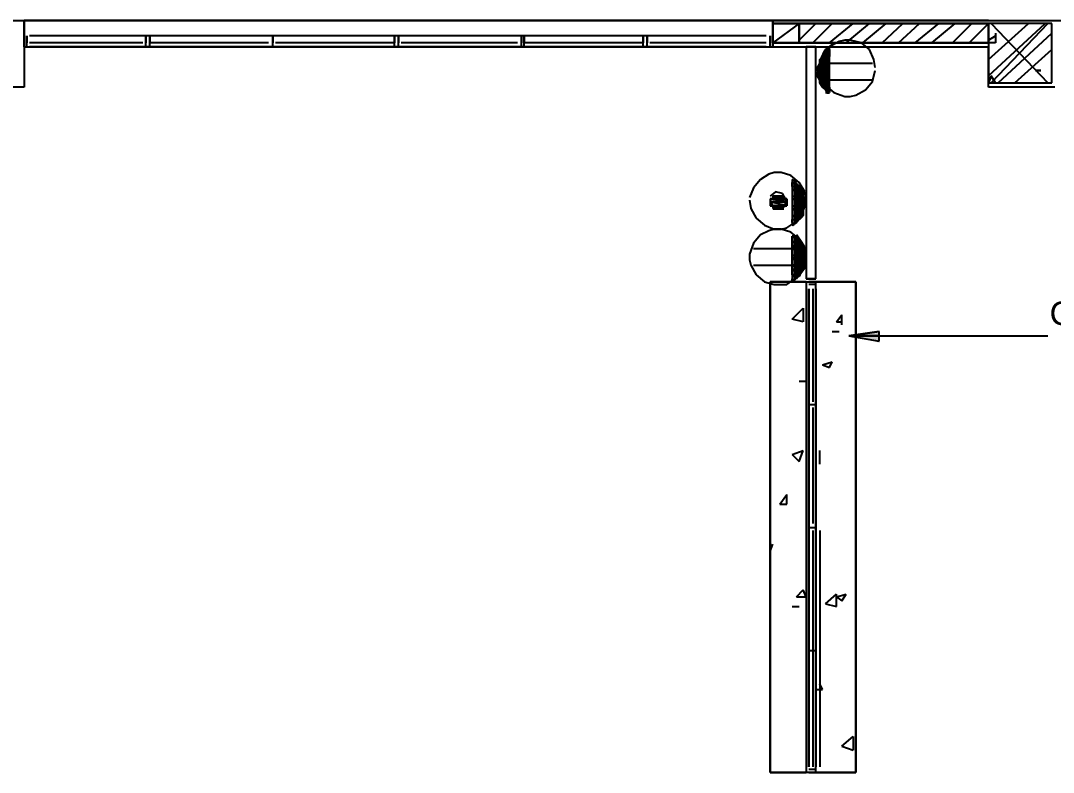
# Model space of a CAD drawing. Header units: millimetres. Extents: x 5 to 415, y 48 to 251.
# Drawn here: x 315.76 to 328.95, y 227.89 to 237.49 of the extents above; entities that cross this region are included whole.
import ezdxf

# ---------------------------------------------------------------- set-up
doc = ezdxf.new("R2010")
doc.units = ezdxf.units.MM
for name, color, linetype in [('H', 7, 'Continuous'), ('P', 7, 'Continuous'), ('T', 7, 'Continuous')]:
    doc.layers.add(name, color=color, linetype=linetype)

msp = doc.modelspace()

# ---------------------------------------------------------------- hatches: boundary and pattern name
at = {"layer": 'H', "linetype": 'Continuous'}
for points in [[(326.002, 237.031), (326.055, 237.102), (326.09, 237.102), (326.09, 237.031), (326.002, 237.031)], [(326.055, 237.102), (326.09, 237.155), (326.09, 237.102), (326.055, 237.102)], [(325.931, 236.855), (325.967, 236.943), (326.09, 236.943), (326.09, 236.855), (325.931, 236.855)], [(325.967, 236.978), (326.002, 237.031), (326.09, 237.031), (326.09, 236.978), (325.967, 236.978)], [(325.967, 236.943), (325.967, 236.978), (326.09, 236.978), (326.09, 236.943), (325.967, 236.943)], [(325.931, 236.82), (325.931, 236.855), (326.09, 236.855), (326.09, 236.82), (325.931, 236.82)], [(325.967, 236.732), (325.931, 236.82), (326.09, 236.82), (326.09, 236.732), (325.967, 236.732)], [(325.967, 236.679), (325.967, 236.732), (326.09, 236.732), (326.09, 236.679), (325.967, 236.679)], [(326.002, 236.643), (325.967, 236.679), (326.09, 236.679), (326.09, 236.643), (326.002, 236.643)], [(326.055, 236.555), (326.002, 236.643), (326.09, 236.555), (326.055, 236.555)], [(326.09, 236.555), (326.002, 236.643), (326.09, 236.643), (326.09, 236.555)], [(325.72, 235.373), (325.632, 235.409), (325.632, 235.462), (325.72, 235.373)], [(325.632, 235.373), (325.632, 235.409), (325.72, 235.373), (325.632, 235.373)], [(325.632, 235.338), (325.632, 235.373), (325.72, 235.373), (325.755, 235.338), (325.632, 235.338)], [(325.367, 235.197), (325.367, 235.25), (325.508, 235.25), (325.508, 235.197), (325.367, 235.197)], [(325.632, 235.25), (325.632, 235.338), (325.755, 235.338), (325.755, 235.25), (325.632, 235.25)], [(325.632, 235.197), (325.632, 235.25), (325.755, 235.25), (325.79, 235.197), (325.632, 235.197)], [(325.332, 235.162), (325.332, 235.197), (325.543, 235.197), (325.543, 235.162), (325.332, 235.162)], [(325.332, 235.126), (325.332, 235.162), (325.543, 235.162), (325.543, 235.126), (325.332, 235.126)], [(325.367, 235.073), (325.367, 235.126), (325.508, 235.126), (325.508, 235.073), (325.367, 235.073)], [(325.632, 235.126), (325.632, 235.197), (325.79, 235.197), (325.79, 235.126), (325.632, 235.126)], [(325.632, 235.073), (325.632, 235.126), (325.79, 235.126), (325.755, 235.073), (325.632, 235.073)], [(325.632, 234.985), (325.632, 235.073), (325.755, 235.073), (325.755, 234.985), (325.632, 234.985)], [(325.632, 234.95), (325.632, 234.985), (325.755, 234.985), (325.72, 234.95), (325.632, 234.95)], [(325.632, 234.915), (325.632, 234.95), (325.72, 234.95), (325.667, 234.915), (325.632, 234.915)], [(325.632, 234.862), (325.632, 234.915), (325.667, 234.915), (325.632, 234.862)], [(325.632, 234.65), (325.632, 234.738), (325.667, 234.738), (325.72, 234.65), (325.632, 234.65)], [(325.632, 234.615), (325.632, 234.65), (325.72, 234.65), (325.755, 234.615), (325.632, 234.615)], [(325.632, 234.562), (325.632, 234.615), (325.755, 234.615), (325.755, 234.562), (325.632, 234.562)], [(325.632, 234.491), (325.632, 234.562), (325.755, 234.562), (325.79, 234.491), (325.632, 234.491)], [(325.632, 234.438), (325.632, 234.491), (325.79, 234.491), (325.79, 234.438), (325.632, 234.438)], [(325.632, 234.35), (325.632, 234.438), (325.79, 234.438), (325.755, 234.35), (325.632, 234.35)], [(325.632, 234.315), (325.632, 234.35), (325.755, 234.35), (325.755, 234.315), (325.632, 234.315)], [(325.632, 234.227), (325.632, 234.315), (325.755, 234.315), (325.72, 234.227), (325.632, 234.227)], [(325.632, 234.139), (325.632, 234.227), (325.667, 234.192), (325.632, 234.139)], [(325.667, 234.192), (325.632, 234.227), (325.72, 234.227), (325.667, 234.192)], [(326.725, 233.38), (326.355, 233.468), (326.725, 233.504), (326.725, 233.38)]]:
    msp.add_hatch(color=256, dxfattribs=at).paths.add_polyline_path(points)

# ---------------------------------------------------------------- linework, layer by layer
at = {"layer": 'P'}
for points in [[(308.134, 237.49), (393.982, 237.49)], [(315.807, 237.296), (315.807, 237.49)], [(325.367, 237.49), (315.807, 237.49)], [(315.807, 237.49), (315.807, 237.296)], [(325.367, 237.49), (325.367, 237.296)], [(325.367, 237.296), (325.367, 237.49)], [(328.119, 237.49), (325.367, 237.49)], [(328.119, 237.49), (328.965, 237.49)], [(325.702, 237.455), (325.367, 237.208)], [(325.367, 237.208), (325.367, 237.455)], [(325.367, 237.455), (325.702, 237.455)], [(325.367, 237.208), (325.367, 237.455)], [(325.702, 237.455), (325.367, 237.455)], [(325.367, 237.455), (328.119, 237.455)], [(325.702, 237.455), (325.702, 237.208)], [(325.702, 237.208), (325.702, 237.455)], [(325.702, 237.243), (325.914, 237.455)], [(328.119, 237.455), (325.702, 237.455)], [(325.702, 237.455), (325.702, 237.208)], [(325.878, 237.208), (326.125, 237.455)], [(326.09, 237.208), (326.39, 237.455)], [(326.302, 237.208), (326.602, 237.455)], [(326.513, 237.208), (326.813, 237.455)], [(326.76, 237.208), (327.025, 237.455)], [(326.972, 237.208), (327.237, 237.455)], [(327.184, 237.208), (327.484, 237.455)], [(327.395, 237.208), (327.695, 237.455)], [(327.66, 237.208), (327.907, 237.455)], [(327.872, 237.208), (328.119, 237.455)], [(328.119, 236.996), (328.63, 237.455)], [(328.119, 236.784), (328.842, 237.455)], [(328.93, 237.455), (328.119, 237.455)], [(328.119, 237.455), (328.119, 236.696)], [(328.119, 237.208), (328.119, 237.455)], [(328.154, 237.455), (328.877, 236.696)], [(328.877, 237.455), (328.154, 236.696)], [(328.207, 237.331), (328.207, 237.208)], [(328.242, 236.696), (328.93, 237.331)], [(328.93, 236.696), (328.93, 237.455)], [(315.807, 237.155), (315.807, 237.296)], [(315.807, 237.296), (315.807, 237.155)], [(315.842, 237.296), (315.842, 237.208)], [(315.842, 237.155), (315.842, 237.296)], [(325.279, 237.296), (315.877, 237.296)], [(317.324, 237.208), (315.877, 237.208)], [(317.324, 237.208), (315.877, 237.208)], [(317.324, 237.208), (315.877, 237.208)], [(317.324, 237.208), (315.877, 237.208)], [(317.324, 237.208), (315.877, 237.208)], [(317.412, 237.296), (317.324, 237.296)], [(317.359, 237.296), (317.359, 237.208)], [(317.359, 237.155), (317.359, 237.296)], [(317.412, 237.296), (317.412, 237.208)], [(317.412, 237.155), (317.412, 237.296)], [(318.929, 237.208), (317.412, 237.208)], [(318.929, 237.208), (317.412, 237.208)], [(318.929, 237.208), (317.412, 237.208)], [(318.929, 237.208), (317.412, 237.208)], [(318.929, 237.208), (317.412, 237.208)], [(319.017, 237.296), (318.929, 237.296)], [(318.982, 237.296), (318.982, 237.208)], [(318.982, 237.155), (318.982, 237.296)], [(318.982, 237.296), (318.982, 237.208)], [(318.982, 237.155), (318.982, 237.296)], [(320.534, 237.208), (319.017, 237.208)], [(320.534, 237.208), (319.017, 237.208)], [(320.534, 237.208), (319.017, 237.208)], [(320.534, 237.208), (319.017, 237.208)], [(320.534, 237.208), (319.017, 237.208)], [(320.534, 237.296), (320.534, 237.208)], [(320.534, 237.155), (320.534, 237.296)], [(320.622, 237.296), (320.534, 237.296)], [(320.587, 237.296), (320.587, 237.208)], [(320.587, 237.155), (320.587, 237.296)], [(322.104, 237.208), (320.622, 237.208)], [(322.104, 237.208), (320.622, 237.208)], [(322.104, 237.208), (320.622, 237.208)], [(322.104, 237.208), (320.622, 237.208)], [(322.104, 237.208), (320.622, 237.208)], [(322.192, 237.296), (322.104, 237.296)], [(322.157, 237.296), (322.157, 237.208)], [(322.157, 237.155), (322.157, 237.296)], [(322.192, 237.296), (322.192, 237.208)], [(322.192, 237.155), (322.192, 237.296)], [(323.709, 237.208), (322.192, 237.208)], [(323.709, 237.208), (322.192, 237.208)], [(323.709, 237.208), (322.192, 237.208)], [(323.709, 237.208), (322.192, 237.208)], [(323.709, 237.208), (322.192, 237.208)], [(323.709, 237.296), (323.709, 237.208)], [(323.709, 237.155), (323.709, 237.296)], [(323.797, 237.296), (323.709, 237.296)], [(323.762, 237.296), (323.762, 237.208)], [(323.762, 237.155), (323.762, 237.296)], [(325.279, 237.208), (323.797, 237.208)], [(325.279, 237.208), (323.797, 237.208)], [(325.279, 237.208), (323.797, 237.208)], [(325.279, 237.208), (323.797, 237.208)], [(325.279, 237.208), (323.797, 237.208)], [(325.332, 237.155), (325.332, 237.296)], [(325.332, 237.296), (325.332, 237.208)], [(325.332, 237.155), (325.332, 237.296)], [(325.367, 237.296), (325.367, 237.155)], [(325.367, 237.155), (325.367, 237.296)], [(325.702, 237.208), (325.367, 237.208)], [(325.367, 237.208), (325.702, 237.208)], [(328.119, 237.208), (325.367, 237.208)], [(325.702, 237.208), (328.119, 237.208)], [(326.214, 237.225), (326.09, 237.155)], [(326.214, 237.225), (326.09, 237.155)], [(326.284, 237.243), (326.214, 237.225)], [(326.284, 237.243), (326.214, 237.225)], [(326.355, 237.243), (326.284, 237.243)], [(326.355, 237.243), (326.284, 237.243)], [(326.496, 237.208), (326.355, 237.243)], [(326.496, 237.208), (326.355, 237.243)], [(326.602, 237.12), (326.496, 237.208)], [(326.602, 237.12), (326.496, 237.208)], [(328.119, 237.243), (328.207, 237.296)], [(328.207, 237.208), (328.119, 237.208)], [(315.807, 237.155), (315.807, 236.643)], [(315.807, 237.155), (325.367, 237.155)], [(317.324, 237.155), (315.877, 237.155)], [(325.279, 237.155), (315.877, 237.155)], [(317.324, 237.155), (317.412, 237.155)], [(318.929, 237.155), (317.412, 237.155)], [(318.929, 237.155), (317.412, 237.155)], [(318.929, 237.155), (319.017, 237.155)], [(320.534, 237.155), (319.017, 237.155)], [(320.534, 237.155), (319.017, 237.155)], [(320.534, 237.155), (320.622, 237.155)], [(322.104, 237.155), (320.622, 237.155)], [(322.104, 237.155), (320.622, 237.155)], [(322.104, 237.155), (322.192, 237.155)], [(323.709, 237.155), (322.192, 237.155)], [(323.709, 237.155), (322.192, 237.155)], [(323.709, 237.155), (323.797, 237.155)], [(325.279, 237.155), (323.797, 237.155)], [(325.367, 237.155), (328.119, 237.155)], [(325.914, 237.155), (325.79, 237.155)], [(325.79, 237.155), (325.79, 234.192)], [(325.79, 237.155), (325.79, 234.192)], [(325.914, 234.192), (325.914, 237.155)], [(325.914, 234.192), (325.914, 237.155)], [(326.02, 237.102), (325.984, 237.014)], [(326.09, 237.155), (326.002, 237.049)], [(326.09, 237.155), (326.002, 237.049)], [(326.002, 237.031), (326.037, 237.12)], [(326.125, 237.19), (326.02, 237.102)], [(326.09, 237.155), (326.037, 237.12)], [(326.037, 237.12), (326.09, 237.155)], [(326.037, 237.12), (326.09, 237.031)], [(326.09, 236.573), (326.09, 237.155)], [(326.09, 237.12), (326.09, 237.031)], [(326.09, 237.031), (326.09, 237.12)], [(326.655, 236.996), (326.602, 237.12)], [(326.655, 236.996), (326.602, 237.12)], [(328.119, 236.643), (328.119, 237.155)], [(328.454, 236.696), (328.93, 237.12)], [(325.914, 236.855), (325.967, 236.943)], [(326.002, 237.049), (325.967, 236.926)], [(326.002, 237.049), (325.967, 236.926)], [(325.967, 236.996), (326.002, 237.031)], [(325.984, 237.014), (325.967, 236.926)], [(326.09, 236.996), (325.967, 236.996)], [(326.09, 236.996), (325.967, 236.996)], [(325.967, 236.996), (326.09, 236.943)], [(325.967, 236.996), (326.09, 236.943)], [(325.967, 236.943), (325.967, 236.996)], [(326.09, 236.943), (325.967, 236.943)], [(326.09, 236.943), (325.967, 236.943)], [(325.967, 236.943), (326.09, 236.855)], [(325.967, 236.943), (326.09, 236.855)], [(326.09, 237.031), (326.002, 237.031)], [(326.09, 237.031), (326.002, 237.031)], [(326.002, 237.031), (326.09, 236.996)], [(326.002, 237.031), (326.09, 236.996)], [(326.09, 236.996), (326.09, 237.031)], [(326.09, 236.943), (326.09, 236.996)], [(326.637, 236.943), (326.09, 236.943)], [(326.09, 236.855), (326.09, 236.943)], [(326.672, 236.89), (326.655, 236.996)], [(326.672, 236.89), (326.655, 236.996)], [(326.09, 236.855), (325.914, 236.855)], [(326.09, 236.855), (325.914, 236.855)], [(325.914, 236.855), (326.09, 236.82)], [(325.914, 236.855), (326.09, 236.82)], [(325.914, 236.82), (325.914, 236.855)], [(326.09, 236.82), (325.914, 236.82)], [(326.09, 236.82), (325.914, 236.82)], [(325.914, 236.82), (326.09, 236.732)], [(325.914, 236.82), (326.09, 236.732)], [(325.967, 236.732), (325.914, 236.82)], [(325.967, 236.926), (325.967, 236.855)], [(325.967, 236.926), (325.967, 236.855)], [(325.967, 236.926), (325.967, 236.837)], [(325.967, 236.855), (325.967, 236.784)], [(325.967, 236.855), (325.967, 236.784)], [(325.967, 236.837), (325.984, 236.749)], [(326.09, 236.82), (326.09, 236.855)], [(326.09, 236.732), (326.09, 236.82)], [(326.637, 236.714), (326.672, 236.855)], [(326.637, 236.714), (326.672, 236.855)], [(328.789, 236.855), (328.718, 236.855)], [(328.718, 236.855), (328.789, 236.855)], [(325.967, 236.784), (326.037, 236.661)], [(325.967, 236.784), (326.037, 236.661)], [(326.09, 236.732), (325.967, 236.732)], [(326.09, 236.732), (325.967, 236.732)], [(325.967, 236.732), (326.09, 236.696)], [(325.967, 236.732), (326.09, 236.696)], [(325.967, 236.696), (325.967, 236.732)], [(326.09, 236.696), (325.967, 236.696)], [(326.09, 236.696), (325.967, 236.696)], [(325.967, 236.696), (326.09, 236.643)], [(325.967, 236.696), (326.09, 236.643)], [(326.002, 236.643), (325.967, 236.696)], [(325.984, 236.749), (326.02, 236.679)], [(326.02, 236.679), (326.09, 236.608)], [(326.637, 236.732), (326.09, 236.732)], [(326.09, 236.696), (326.09, 236.732)], [(326.09, 236.643), (326.09, 236.696)], [(326.549, 236.608), (326.637, 236.714)], [(326.549, 236.608), (326.637, 236.714)], [(328.154, 236.784), (328.119, 236.696)], [(328.119, 236.696), (328.207, 236.696)], [(328.119, 236.696), (328.93, 236.696)], [(328.207, 236.696), (328.154, 236.784)], [(315.807, 236.643), (314.96, 236.643)], [(326.09, 236.643), (326.002, 236.643)], [(326.09, 236.573), (326.002, 236.643)], [(326.002, 236.643), (326.09, 236.573)], [(326.002, 236.643), (326.09, 236.643)], [(326.09, 236.573), (326.002, 236.643)], [(326.037, 236.661), (326.143, 236.573)], [(326.037, 236.661), (326.143, 236.573)], [(326.09, 236.573), (326.037, 236.573)], [(326.037, 236.573), (326.09, 236.573)], [(326.09, 236.643), (326.09, 236.573)], [(326.143, 236.573), (326.284, 236.52)], [(326.143, 236.573), (326.284, 236.52)], [(326.425, 236.538), (326.549, 236.608)], [(326.425, 236.538), (326.549, 236.608)], [(328.965, 236.643), (328.119, 236.643)], [(326.284, 236.52), (326.355, 236.52)], [(326.284, 236.52), (326.355, 236.52)], [(326.355, 236.52), (326.425, 236.538)], [(326.355, 236.52), (326.425, 236.538)], [(325.314, 235.532), (325.208, 235.462)], [(325.385, 235.55), (325.314, 235.532)], [(325.473, 235.55), (325.385, 235.55)], [(325.596, 235.514), (325.473, 235.55)], [(325.702, 235.426), (325.596, 235.514)], [(325.12, 235.356), (325.067, 235.232)], [(325.208, 235.462), (325.12, 235.356)], [(325.667, 235.426), (325.614, 235.462)], [(325.614, 235.462), (325.667, 235.426)], [(325.614, 235.462), (325.614, 234.879)], [(325.702, 235.373), (325.614, 235.426)], [(325.614, 235.426), (325.702, 235.373)], [(325.614, 235.373), (325.614, 235.426)], [(325.614, 235.426), (325.702, 235.373)], [(325.755, 235.338), (325.614, 235.373)], [(325.614, 235.373), (325.614, 235.338)], [(325.755, 235.338), (325.614, 235.373)], [(325.614, 235.373), (325.702, 235.373)], [(325.702, 235.373), (325.614, 235.373)], [(325.773, 235.303), (325.702, 235.426)], [(325.702, 235.373), (325.755, 235.338)], [(325.402, 235.303), (325.332, 235.25)], [(325.49, 235.215), (325.367, 235.25)], [(325.367, 235.25), (325.367, 235.215)], [(325.49, 235.215), (325.367, 235.25)], [(325.367, 235.25), (325.49, 235.25)], [(325.367, 235.25), (325.49, 235.25)], [(325.49, 235.25), (325.367, 235.25)], [(325.367, 235.25), (325.367, 235.25)], [(325.49, 235.25), (325.367, 235.25)], [(325.367, 235.25), (325.367, 235.25)], [(325.367, 235.25), (325.49, 235.25)], [(325.367, 235.25), (325.49, 235.25)], [(325.402, 235.25), (325.367, 235.25)], [(325.49, 235.285), (325.402, 235.303)], [(325.49, 235.25), (325.402, 235.25)], [(325.49, 235.25), (325.402, 235.25)], [(325.402, 235.25), (325.455, 235.25)], [(325.402, 235.25), (325.402, 235.25)], [(325.402, 235.25), (325.402, 235.25)], [(325.455, 235.25), (325.402, 235.25)], [(325.402, 235.25), (325.455, 235.25)], [(325.402, 235.25), (325.455, 235.25)], [(325.455, 235.25), (325.402, 235.25)], [(325.455, 235.25), (325.49, 235.25)], [(325.526, 235.215), (325.49, 235.285)], [(325.49, 235.25), (325.49, 235.215)], [(325.755, 235.25), (325.614, 235.338)], [(325.614, 235.338), (325.614, 235.25)], [(325.755, 235.25), (325.614, 235.338)], [(325.614, 235.338), (325.755, 235.338)], [(325.614, 235.338), (325.755, 235.338)], [(325.79, 235.215), (325.614, 235.25)], [(325.614, 235.25), (325.614, 235.215)], [(325.79, 235.215), (325.614, 235.25)], [(325.614, 235.25), (325.755, 235.25)], [(325.614, 235.25), (325.755, 235.25)], [(325.755, 235.338), (325.755, 235.25)], [(325.755, 235.25), (325.79, 235.215)], [(325.79, 235.232), (325.773, 235.303)], [(325.79, 235.162), (325.79, 235.232)], [(325.067, 235.197), (325.085, 235.091)], [(325.085, 235.091), (325.155, 234.968)], [(325.543, 235.179), (325.332, 235.215)], [(325.332, 235.215), (325.332, 235.179)], [(325.543, 235.179), (325.332, 235.215)], [(325.332, 235.215), (325.543, 235.215)], [(325.332, 235.215), (325.543, 235.215)], [(325.49, 235.215), (325.332, 235.215)], [(325.543, 235.215), (325.332, 235.215)], [(325.332, 235.215), (325.332, 235.215)], [(325.332, 235.215), (325.543, 235.215)], [(325.49, 235.215), (325.332, 235.215)], [(325.332, 235.215), (325.367, 235.215)], [(325.332, 235.197), (325.367, 235.109)], [(325.543, 235.126), (325.332, 235.179)], [(325.332, 235.179), (325.332, 235.126)], [(325.543, 235.126), (325.332, 235.179)], [(325.332, 235.179), (325.543, 235.179)], [(325.332, 235.179), (325.543, 235.179)], [(325.543, 235.179), (325.332, 235.179)], [(325.332, 235.179), (325.332, 235.179)], [(325.543, 235.179), (325.332, 235.179)], [(325.332, 235.179), (325.332, 235.179)], [(325.332, 235.179), (325.543, 235.179)], [(325.332, 235.179), (325.543, 235.179)], [(325.332, 235.126), (325.49, 235.126)], [(325.49, 235.126), (325.332, 235.126)], [(325.332, 235.126), (325.49, 235.126)], [(325.367, 235.126), (325.332, 235.126)], [(325.332, 235.126), (325.49, 235.126)], [(325.49, 235.126), (325.332, 235.126)], [(325.332, 235.126), (325.332, 235.126)], [(325.49, 235.126), (325.332, 235.126)], [(325.332, 235.126), (325.543, 235.126)], [(325.332, 235.126), (325.543, 235.126)], [(325.367, 235.215), (325.49, 235.215)], [(325.49, 235.215), (325.367, 235.215)], [(325.367, 235.215), (325.49, 235.215)], [(325.367, 235.215), (325.49, 235.215)], [(325.49, 235.091), (325.367, 235.126)], [(325.367, 235.126), (325.367, 235.091)], [(325.49, 235.091), (325.367, 235.126)], [(325.367, 235.126), (325.49, 235.126)], [(325.49, 235.126), (325.367, 235.126)], [(325.367, 235.109), (325.455, 235.091)], [(325.402, 235.091), (325.367, 235.091)], [(325.367, 235.091), (325.402, 235.091)], [(325.455, 235.091), (325.367, 235.091)], [(325.367, 235.091), (325.49, 235.091)], [(325.367, 235.091), (325.49, 235.091)], [(325.49, 235.091), (325.367, 235.091)], [(325.367, 235.091), (325.367, 235.091)], [(325.49, 235.091), (325.367, 235.091)], [(325.367, 235.091), (325.367, 235.091)], [(325.367, 235.091), (325.49, 235.091)], [(325.367, 235.091), (325.49, 235.091)], [(325.455, 235.091), (325.402, 235.091)], [(325.402, 235.091), (325.455, 235.091)], [(325.455, 235.091), (325.402, 235.091)], [(325.402, 235.091), (325.455, 235.091)], [(325.402, 235.091), (325.455, 235.091)], [(325.455, 235.091), (325.402, 235.091)], [(325.455, 235.091), (325.526, 235.126)], [(325.49, 235.091), (325.455, 235.091)], [(325.543, 235.215), (325.49, 235.215)], [(325.49, 235.126), (325.49, 235.091)], [(325.543, 235.126), (325.49, 235.126)], [(325.526, 235.126), (325.526, 235.215)], [(325.543, 235.215), (325.543, 235.179)], [(325.543, 235.179), (325.543, 235.126)], [(325.79, 235.126), (325.614, 235.215)], [(325.614, 235.215), (325.614, 235.126)], [(325.79, 235.126), (325.614, 235.215)], [(325.614, 235.215), (325.79, 235.215)], [(325.614, 235.215), (325.79, 235.215)], [(325.755, 235.091), (325.614, 235.126)], [(325.614, 235.126), (325.614, 235.091)], [(325.755, 235.091), (325.614, 235.126)], [(325.614, 235.126), (325.79, 235.126)], [(325.614, 235.126), (325.79, 235.126)], [(325.755, 235.003), (325.614, 235.091)], [(325.614, 235.091), (325.614, 235.003)], [(325.755, 235.003), (325.614, 235.091)], [(325.614, 235.091), (325.755, 235.091)], [(325.614, 235.091), (325.755, 235.091)], [(325.737, 235.021), (325.79, 235.162)], [(325.79, 235.126), (325.755, 235.091)], [(325.755, 235.091), (325.755, 235.003)], [(325.79, 235.215), (325.79, 235.126)], [(325.155, 234.968), (325.261, 234.879)], [(325.702, 234.95), (325.614, 235.003)], [(325.614, 235.003), (325.614, 234.95)], [(325.702, 234.95), (325.614, 235.003)], [(325.614, 235.003), (325.755, 235.003)], [(325.614, 235.003), (325.755, 235.003)], [(325.649, 234.915), (325.737, 235.021)], [(325.755, 235.003), (325.702, 234.95)], [(325.261, 234.879), (325.385, 234.827)], [(325.385, 234.827), (325.314, 234.809)], [(325.385, 234.827), (325.314, 234.809)], [(325.473, 234.827), (325.385, 234.827)], [(325.473, 234.827), (325.385, 234.827)], [(325.385, 234.827), (325.473, 234.827)], [(325.473, 234.827), (325.543, 234.844)], [(325.596, 234.791), (325.473, 234.827)], [(325.596, 234.791), (325.473, 234.827)], [(325.543, 234.844), (325.649, 234.915)], [(325.614, 234.915), (325.614, 234.95)], [(325.614, 234.95), (325.614, 234.915)], [(325.614, 234.95), (325.702, 234.95)], [(325.614, 234.879), (325.667, 234.915)], [(325.667, 234.915), (325.614, 234.879)], [(325.667, 234.915), (325.702, 234.95)], [(325.702, 234.95), (325.667, 234.915)], [(325.208, 234.756), (325.12, 234.65)], [(325.208, 234.756), (325.12, 234.65)], [(325.314, 234.809), (325.208, 234.756)], [(325.314, 234.809), (325.208, 234.756)], [(325.702, 234.703), (325.596, 234.791)], [(325.702, 234.703), (325.596, 234.791)], [(325.614, 234.738), (325.667, 234.738)], [(325.667, 234.738), (325.614, 234.738)], [(325.614, 234.738), (325.702, 234.668)], [(325.614, 234.668), (325.614, 234.738)], [(325.614, 234.738), (325.614, 234.156)], [(325.72, 234.685), (325.667, 234.756)], [(325.667, 234.738), (325.702, 234.668)], [(325.702, 234.668), (325.667, 234.738)], [(325.773, 234.58), (325.702, 234.703)], [(325.773, 234.58), (325.702, 234.703)], [(325.12, 234.65), (325.067, 234.509)], [(325.12, 234.65), (325.067, 234.509)], [(325.12, 234.58), (325.614, 234.58)], [(325.702, 234.668), (325.614, 234.668)], [(325.702, 234.668), (325.614, 234.668)], [(325.614, 234.668), (325.755, 234.615)], [(325.614, 234.668), (325.755, 234.615)], [(325.614, 234.615), (325.614, 234.668)], [(325.755, 234.615), (325.614, 234.615)], [(325.755, 234.615), (325.614, 234.615)], [(325.614, 234.615), (325.755, 234.58)], [(325.614, 234.615), (325.755, 234.58)], [(325.614, 234.58), (325.614, 234.615)], [(325.755, 234.58), (325.614, 234.58)], [(325.755, 234.58), (325.614, 234.58)], [(325.614, 234.58), (325.79, 234.491)], [(325.614, 234.58), (325.79, 234.491)], [(325.614, 234.491), (325.614, 234.58)], [(325.755, 234.615), (325.702, 234.668)], [(325.773, 234.597), (325.72, 234.685)], [(325.755, 234.58), (325.755, 234.615)], [(325.79, 234.491), (325.755, 234.58)], [(325.79, 234.509), (325.773, 234.597)], [(325.79, 234.474), (325.773, 234.58)], [(325.79, 234.474), (325.773, 234.58)], [(325.067, 234.509), (325.067, 234.438)], [(325.067, 234.509), (325.067, 234.438)], [(325.067, 234.438), (325.085, 234.368)], [(325.067, 234.438), (325.085, 234.368)], [(325.79, 234.491), (325.614, 234.491)], [(325.79, 234.491), (325.614, 234.491)], [(325.614, 234.491), (325.79, 234.456)], [(325.614, 234.491), (325.79, 234.456)], [(325.614, 234.456), (325.614, 234.491)], [(325.79, 234.456), (325.614, 234.456)], [(325.79, 234.456), (325.614, 234.456)], [(325.614, 234.456), (325.755, 234.368)], [(325.614, 234.456), (325.755, 234.368)], [(325.614, 234.368), (325.614, 234.456)], [(325.737, 234.297), (325.79, 234.438)], [(325.737, 234.297), (325.79, 234.438)], [(325.755, 234.368), (325.79, 234.456)], [(325.79, 234.421), (325.79, 234.509)], [(325.79, 234.456), (325.79, 234.491)], [(325.085, 234.368), (325.155, 234.244)], [(325.085, 234.368), (325.155, 234.244)], [(325.12, 234.368), (325.614, 234.368)], [(325.755, 234.368), (325.614, 234.368)], [(325.755, 234.368), (325.614, 234.368)], [(325.614, 234.368), (325.755, 234.315)], [(325.614, 234.368), (325.755, 234.315)], [(325.614, 234.315), (325.614, 234.368)], [(325.755, 234.315), (325.614, 234.315)], [(325.755, 234.315), (325.614, 234.315)], [(325.614, 234.315), (325.702, 234.244)], [(325.614, 234.315), (325.702, 234.244)], [(325.614, 234.244), (325.614, 234.315)], [(325.702, 234.244), (325.755, 234.315)], [(325.72, 234.262), (325.773, 234.333)], [(325.755, 234.315), (325.755, 234.368)], [(325.773, 234.333), (325.79, 234.421)], [(325.155, 234.244), (325.261, 234.156)], [(325.155, 234.244), (325.261, 234.156)], [(325.543, 234.121), (325.649, 234.192)], [(325.543, 234.121), (325.649, 234.192)], [(325.702, 234.244), (325.614, 234.244)], [(325.614, 234.244), (325.667, 234.192)], [(325.667, 234.192), (325.614, 234.244)], [(325.614, 234.244), (325.702, 234.244)], [(325.667, 234.192), (325.614, 234.244)], [(325.614, 234.192), (325.614, 234.156)], [(325.614, 234.156), (325.614, 234.192)], [(325.632, 234.174), (325.72, 234.262)], [(325.649, 234.192), (325.737, 234.297)], [(325.649, 234.192), (325.737, 234.297)], [(325.702, 234.244), (325.667, 234.192)], [(325.79, 234.192), (325.914, 234.192)], [(325.914, 234.192), (325.79, 234.192)], [(325.914, 234.192), (325.79, 234.192)], [(325.914, 234.192), (325.79, 234.192)], [(325.261, 234.156), (325.385, 234.121)], [(325.261, 234.156), (325.385, 234.121)], [(325.79, 234.156), (325.332, 234.156)], [(325.332, 234.156), (325.332, 227.894)], [(325.332, 234.156), (326.425, 234.156)], [(325.332, 227.894), (325.332, 234.156)], [(325.385, 234.121), (325.473, 234.121)], [(325.385, 234.121), (325.473, 234.121)], [(325.473, 234.121), (325.543, 234.121)], [(325.473, 234.121), (325.543, 234.121)], [(325.79, 234.156), (325.79, 227.894)], [(325.79, 234.156), (325.79, 227.894)], [(325.79, 234.156), (325.79, 227.894)], [(325.914, 234.156), (325.826, 234.156)], [(325.826, 234.156), (325.914, 234.156)], [(325.914, 234.156), (325.826, 234.156)], [(325.826, 234.156), (325.914, 234.156)], [(325.826, 234.156), (325.914, 234.156)], [(325.914, 234.156), (325.826, 234.156)], [(325.914, 234.121), (325.826, 234.121)], [(325.914, 234.121), (325.826, 234.121)], [(325.914, 234.121), (325.826, 234.121)], [(325.914, 234.121), (325.826, 234.121)], [(325.914, 234.121), (325.826, 234.121)], [(325.826, 227.965), (325.826, 234.068)], [(325.826, 234.068), (325.826, 227.965)], [(325.826, 234.068), (325.826, 227.965)], [(325.878, 234.068), (325.878, 232.622)], [(325.878, 234.068), (325.878, 232.622)], [(325.878, 234.068), (325.878, 232.622)], [(325.878, 234.068), (325.878, 232.622)], [(325.878, 234.068), (325.878, 232.622)], [(326.425, 234.156), (325.914, 234.156)], [(325.914, 227.894), (325.914, 234.156)], [(325.914, 227.894), (325.914, 234.156)], [(325.914, 227.894), (325.914, 234.156)], [(325.914, 227.965), (325.914, 234.068)], [(325.914, 227.965), (325.914, 234.068)], [(325.914, 227.965), (325.914, 234.068)], [(325.914, 227.965), (325.914, 234.068)], [(325.914, 227.965), (325.914, 234.068)], [(325.914, 227.965), (325.914, 234.068)], [(325.914, 227.965), (325.914, 234.068)], [(325.914, 234.068), (325.914, 227.965)], [(325.914, 234.068), (325.914, 231.069)], [(325.914, 234.068), (325.914, 231.069)], [(325.914, 234.068), (325.914, 231.069)], [(325.914, 234.068), (325.914, 231.069)], [(325.914, 234.068), (325.914, 231.069)], [(325.914, 234.068), (325.914, 231.069)], [(325.914, 234.068), (325.914, 227.965)], [(325.914, 234.068), (325.914, 232.622)], [(326.425, 227.894), (326.425, 234.156)], [(326.425, 234.156), (326.425, 227.894)], [(325.614, 233.68), (325.755, 233.821)], [(325.755, 233.821), (325.755, 233.645)], [(325.755, 233.645), (325.614, 233.68)], [(326.178, 233.645), (326.249, 233.733)], [(326.178, 233.645), (326.249, 233.645)], [(326.249, 233.609), (326.249, 233.733)], [(326.125, 233.521), (326.214, 233.521)], [(326.725, 233.521), (326.337, 233.468)], [(326.725, 233.521), (326.337, 233.468)], [(326.337, 233.468), (326.725, 233.521)], [(326.725, 233.398), (326.725, 233.521)], [(326.337, 233.468), (326.725, 233.398)], [(326.725, 233.468), (326.337, 233.468)], [(326.337, 233.468), (326.725, 233.398)], [(326.337, 233.468), (328.877, 233.468)], [(326.725, 233.398), (326.725, 233.468)], [(326.002, 233.098), (326.125, 233.133)], [(326.09, 233.063), (326.125, 233.133)], [(326.002, 233.098), (326.09, 233.063)], [(325.702, 232.886), (325.79, 232.886)], [(325.332, 232.551), (325.332, 232.622)], [(325.826, 232.622), (325.826, 232.551)], [(325.914, 232.586), (325.826, 232.586)], [(325.914, 232.586), (325.826, 232.586)], [(325.914, 232.551), (325.914, 232.622)], [(325.878, 232.551), (325.878, 231.069)], [(325.878, 232.551), (325.878, 231.069)], [(325.878, 232.551), (325.878, 231.069)], [(325.878, 232.551), (325.878, 231.069)], [(325.878, 232.551), (325.878, 231.069)], [(325.914, 232.551), (325.914, 231.069)], [(325.914, 232.551), (325.914, 231.069)], [(325.614, 231.951), (325.755, 232.004)], [(325.614, 231.951), (325.702, 231.863)], [(325.702, 231.863), (325.755, 232.004)], [(325.967, 231.828), (325.967, 232.004)], [(325.455, 231.316), (325.543, 231.44)], [(325.543, 231.316), (325.543, 231.44)], [(325.455, 231.316), (325.543, 231.316)], [(325.826, 231.069), (325.826, 230.981)], [(325.914, 231.017), (325.826, 231.017)], [(325.914, 231.017), (325.826, 231.017)], [(325.914, 230.981), (325.914, 231.069)], [(325.878, 230.981), (325.878, 227.965)], [(325.878, 230.981), (325.878, 227.965)], [(325.878, 230.981), (325.878, 227.965)], [(325.878, 230.981), (325.878, 227.965)], [(325.878, 230.981), (325.878, 229.5)], [(325.878, 230.981), (325.878, 229.5)], [(325.878, 230.981), (325.878, 229.5)], [(325.878, 230.981), (325.878, 229.5)], [(325.878, 230.981), (325.878, 229.5)], [(325.914, 230.981), (325.914, 227.965)], [(325.914, 230.981), (325.914, 229.5)], [(325.914, 230.981), (325.914, 229.5)], [(325.967, 230.981), (325.967, 227.965)], [(325.332, 230.717), (325.367, 230.805)], [(325.667, 230.135), (325.755, 230.223)], [(325.79, 230.135), (325.755, 230.223)], [(325.667, 230.135), (325.79, 230.135)], [(326.037, 230.046), (326.178, 230.17)], [(326.178, 230.011), (326.178, 230.17)], [(326.178, 230.135), (326.302, 230.17)], [(326.178, 230.135), (326.249, 230.082)], [(326.249, 230.082), (326.302, 230.17)], [(325.614, 230.011), (325.702, 230.011)], [(326.037, 230.046), (326.178, 230.011)], [(325.826, 229.5), (325.826, 229.411)], [(325.914, 229.447), (325.826, 229.447)], [(325.914, 229.447), (325.826, 229.447)], [(325.914, 229.411), (325.914, 229.5)], [(325.878, 229.411), (325.878, 227.965)], [(325.878, 229.411), (325.878, 227.965)], [(325.878, 229.411), (325.878, 227.965)], [(325.878, 229.411), (325.878, 227.965)], [(325.878, 229.411), (325.878, 227.965)], [(325.914, 229.411), (325.914, 227.965)], [(325.914, 228.953), (326.002, 228.953)], [(326.002, 228.953), (325.967, 229.023)], [(326.249, 228.23), (326.39, 228.353)], [(326.39, 228.353), (326.39, 228.177)], [(326.249, 228.23), (326.39, 228.177)], [(325.332, 227.894), (325.79, 227.894)], [(326.425, 227.894), (325.332, 227.894)], [(325.914, 227.93), (325.826, 227.93)], [(325.914, 227.93), (325.826, 227.93)], [(325.914, 227.93), (325.826, 227.93)], [(325.914, 227.93), (325.826, 227.93)], [(325.826, 227.894), (325.914, 227.894)], [(325.914, 227.894), (325.826, 227.894)], [(325.826, 227.894), (325.914, 227.894)], [(325.914, 227.894), (325.826, 227.894)], [(325.914, 227.894), (325.826, 227.894)], [(325.826, 227.894), (325.914, 227.894)], [(325.914, 227.894), (326.425, 227.894)]]:
    msp.add_lwpolyline(points, dxfattribs=at)

# ---------------------------------------------------------------- texts
at = {"layer": 'T', "insert": (328.9, 233.6), "char_height": 0.3, "attachment_point": 7}
msp.add_mtext('{\\fArial|b0|i0|c0|p18;Counter}', dxfattribs=at)

doc.saveas('drawing.dxf')
